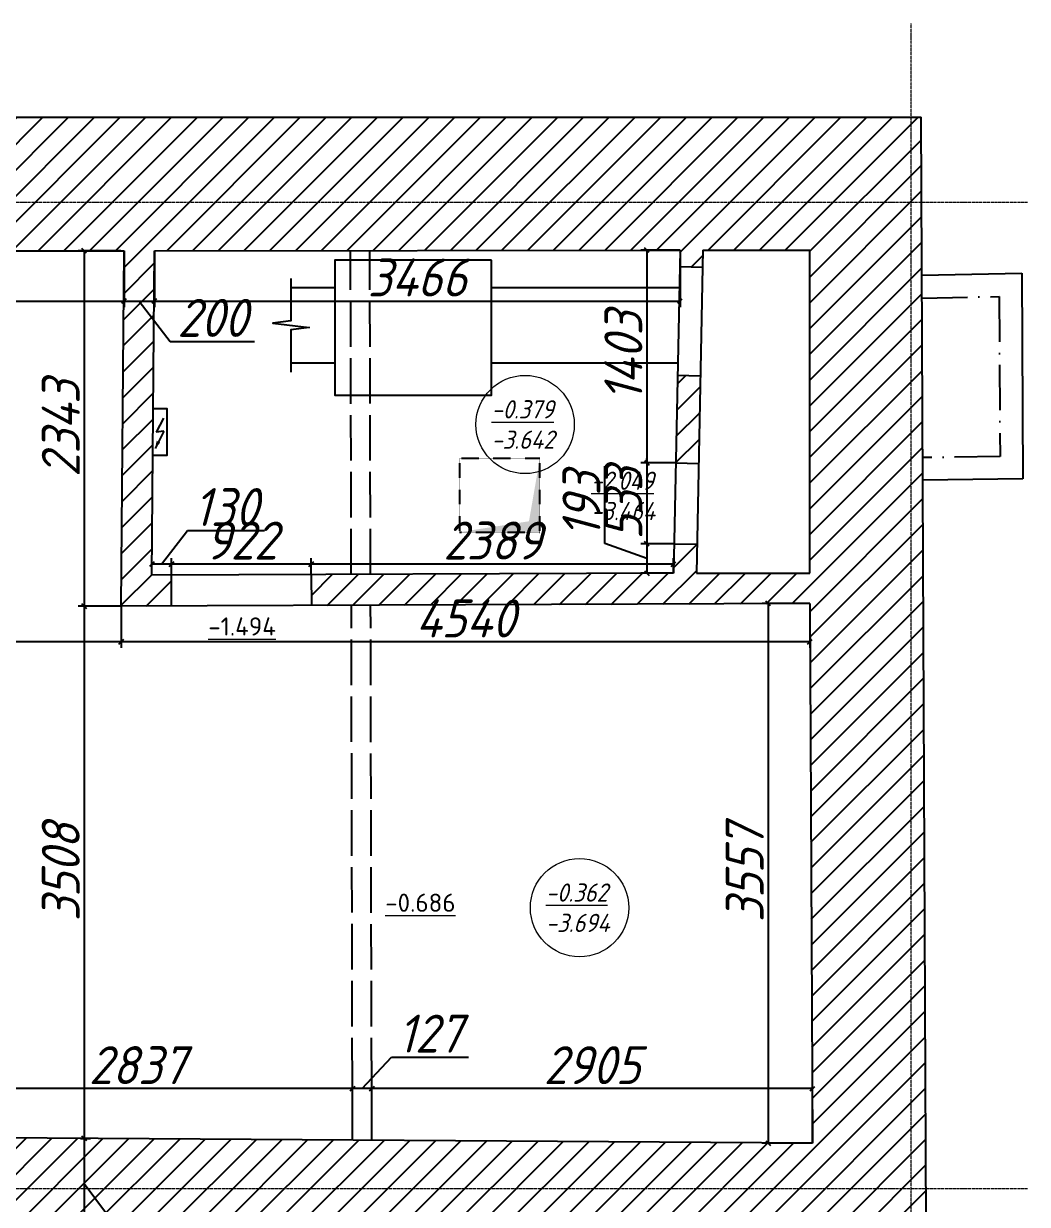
# Model space of a CAD drawing. Header units: millimetres. Extents: x 504091 to 2165846, y 135022 to 442887.
# Drawn here: x 616363 to 622981, y 301833 to 309616 of the extents above; entities that cross this region are included whole.
import ezdxf

# ---------------------------------------------------------------- set-up
doc = ezdxf.new("R2010")
doc.units = ezdxf.units.MM
for name, pattern in [('334', [5, 4, -1]), ('ACAD_ISO02W100', [15, 12, -3]), ('ACAD_ISO10W100', [18, 12, -3, 0, -3]), ('ADSK_Линия сетки', [25, 20, -2.5, 0, -2.5]), ('осеваяX2', [4, 2.5, -0.5, 0.5, -0.5])]:
    doc.linetypes.add(name, pattern=pattern)
doc.layers.get('Defpoints').update_dxf_attribs({"color": 255})
for name, color, linetype in [('Балки', 140, 'ACAD_ISO02W100'), ('Вентиляция', 150, 'Continuous'), ('Контур', 7, 'Continuous'), ('Перепад', 251, 'ACAD_ISO02W100'), ('Штриховка', 252, 'Continuous'), ('Электрика', 40, 'Continuous')]:
    doc.layers.add(name, color=color, linetype=linetype)
for name, color, linetype, lineweight in [('Оси', 165, 'осеваяX2', 13), ('отметки', 7, 'Continuous', 20), ('размеры', 7, 'Continuous', 9)]:
    doc.layers.add(name, color=color, linetype=linetype, lineweight=lineweight)
doc.styles.add('ISOCPEUR', font='isocpeur.ttf', dxfattribs={"width": 0.9, "oblique": 15, "height": 250})
doc.dimstyles.new('GENPLAN 1000', dxfattribs={"dimscale": 10, "dimtxt": 13, "dimasz": 3, "dimexe": 4, "dimexo": 0, "dimgap": 3, "dimtad": 1, "dimdec": 0, "dimzin": 0, "dimtxsty": 'ISOCPEUR', "dimblk1": 'OBLIQUE', "dimblk2": 'OBLIQUE', "dimsah": 1, "dimcen": -1, "dimaunit": 1, "dimadec": 3, "dimazin": 0, "dimtfac": 0.75, "dimtdec": 0, "dimtix": 1, "dimtmove": 1, "dimatfit": 3, "dimfxl": 0, "dimtvp": 0.6, "dimarcsym": 0})

# ---------------------------------------------------------------- blocks, each defined once
blk = doc.blocks.new('817')
at = {"color": 0}
for p, q in [((0.05, 1.76), (-0.47, -0.17)), ((0.47, 0.17), (-0.47, -0.17)), ((0.47, 0.17), (-0.18, -2.24))]:
    blk.add_line(p, q, dxfattribs=at)
blk.add_solid([(-0.18, -1.24), (0.32, -1.38), (-0.18, -2.24)], dxfattribs=at)
blk = doc.blocks.new('_Oblique')
at = {"color": 0, "linetype": 'ByBlock', "lineweight": -2}
blk.add_line((-0.5, -0.5), (0.5, 0.5), dxfattribs=at)
blk = doc.blocks.new('*D227')
at = {"layer": 'Defpoints', "color": 0, "lineweight": 20, "ltscale": 0.03, "transparency": 16777216}
for p in [(614521.6, 308115.6), (617024.9, 308118.7), (617024.9, 307787.5)]:
    blk.add_point(p, dxfattribs=at)
at = {"layer": 'размеры', "color": 0, "lineweight": -2, "ltscale": 0.03, "transparency": 16777216}
for p, q in [((614521.6, 308115.6), (614521.6, 307747.5)), ((617024.9, 308118.7), (617024.9, 307747.5)), ((614521.6, 307787.5), (617024.9, 307787.5))]:
    blk.add_line(p, q, dxfattribs=at)
at = {"layer": 'размеры', "color": 0, "lineweight": -2, "ltscale": 0.03, "transparency": 16777216, "xscale": 30, "yscale": 30, "zscale": 30, "rotation": 180}
blk.add_blockref('_Oblique', (614521.6, 307787.5), dxfattribs=at)
at = {"layer": 'размеры', "color": 0, "lineweight": -2, "ltscale": 0.03, "transparency": 16777216, "xscale": 30, "yscale": 30, "zscale": 30}
blk.add_blockref('_Oblique', (617024.9, 307787.5), dxfattribs=at)
at = {"layer": 'размеры', "color": 0, "ltscale": 0.03, "transparency": 16777216, "insert": (615773.3, 307942.5), "char_height": 250, "attachment_point": 5, "style": 'ISOCPEUR'}
blk.add_mtext('2503', dxfattribs=at)
blk = doc.blocks.new('*D228')
at = {"layer": 'Defpoints', "color": 0, "lineweight": 20, "ltscale": 0.03, "transparency": 16777216}
for p in [(617024.9, 308118.7), (617224.9, 308119), (617224.9, 307787.5)]:
    blk.add_point(p, dxfattribs=at)
at = {"layer": 'размеры', "color": 0, "lineweight": -2, "ltscale": 0.03, "transparency": 16777216}
for p, q in [((617024.9, 308118.7), (617024.9, 307747.5)), ((617224.9, 308119), (617224.9, 307747.5)), ((617024.9, 307787.5), (617224.9, 307787.5)), ((617124.9, 307787.5), (617329.6, 307521.1)), ((617329.6, 307521.1), (617884.1, 307521.1))]:
    blk.add_line(p, q, dxfattribs=at)
at = {"layer": 'размеры', "color": 0, "lineweight": -2, "ltscale": 0.03, "transparency": 16777216, "xscale": 30, "yscale": 30, "zscale": 30, "rotation": 180}
blk.add_blockref('_Oblique', (617024.9, 307787.5), dxfattribs=at)
at = {"layer": 'размеры', "color": 0, "lineweight": -2, "ltscale": 0.03, "transparency": 16777216, "xscale": 30, "yscale": 30, "zscale": 30}
blk.add_blockref('_Oblique', (617224.9, 307787.5), dxfattribs=at)
at = {"layer": 'размеры', "color": 0, "ltscale": 0.03, "transparency": 16777216, "insert": (617606.9, 307676.1), "char_height": 250, "attachment_point": 5, "style": 'ISOCPEUR'}
blk.add_mtext('200', dxfattribs=at)
blk = doc.blocks.new('*D229')
at = {"layer": 'Defpoints', "color": 0, "lineweight": 20, "ltscale": 0.03, "transparency": 16777216}
for p in [(617224.9, 308119), (620690.5, 308123.3), (620690.5, 307787.5)]:
    blk.add_point(p, dxfattribs=at)
at = {"layer": 'размеры', "color": 0, "lineweight": -2, "ltscale": 0.03, "transparency": 16777216}
for p, q in [((617224.9, 308119), (617224.9, 307747.5)), ((620690.5, 308123.3), (620690.5, 307747.5)), ((617224.9, 307787.5), (620690.5, 307787.5))]:
    blk.add_line(p, q, dxfattribs=at)
at = {"layer": 'размеры', "color": 0, "lineweight": -2, "ltscale": 0.03, "transparency": 16777216, "xscale": 30, "yscale": 30, "zscale": 30, "rotation": 180}
blk.add_blockref('_Oblique', (617224.9, 307787.5), dxfattribs=at)
at = {"layer": 'размеры', "color": 0, "lineweight": -2, "ltscale": 0.03, "transparency": 16777216, "xscale": 30, "yscale": 30, "zscale": 30}
blk.add_blockref('_Oblique', (620690.5, 307787.5), dxfattribs=at)
at = {"layer": 'размеры', "color": 0, "ltscale": 0.03, "transparency": 16777216, "insert": (618957.7, 307942.5), "char_height": 250, "attachment_point": 5, "style": 'ISOCPEUR'}
blk.add_mtext('3466', dxfattribs=at)
blk = doc.blocks.new('*D230')
at = {"layer": 'Defpoints', "color": 0, "lineweight": 20, "ltscale": 0.03, "transparency": 16777216}
for p in [(617006.2, 305775.8), (621546.2, 305792.9), (617006.2, 305540.2)]:
    blk.add_point(p, dxfattribs=at)
at = {"layer": 'размеры', "color": 0, "lineweight": -2, "ltscale": 0.03, "transparency": 16777216}
for p, q in [((617006.2, 305775.8), (617006.2, 305500.2)), ((621546.2, 305792.9), (621546.2, 305500.2)), ((621546.2, 305540.2), (617006.2, 305540.2))]:
    blk.add_line(p, q, dxfattribs=at)
at = {"layer": 'размеры', "color": 0, "lineweight": -2, "ltscale": 0.03, "transparency": 16777216, "xscale": 30, "yscale": 30, "zscale": 30, "rotation": 180}
blk.add_blockref('_Oblique', (617006.2, 305540.2), dxfattribs=at)
at = {"layer": 'размеры', "color": 0, "lineweight": -2, "ltscale": 0.03, "transparency": 16777216, "xscale": 30, "yscale": 30, "zscale": 30}
blk.add_blockref('_Oblique', (621546.2, 305540.2), dxfattribs=at)
at = {"layer": 'размеры', "color": 0, "ltscale": 0.03, "transparency": 16777216, "insert": (619276.2, 305695.2), "char_height": 250, "attachment_point": 5, "style": 'ISOCPEUR'}
blk.add_mtext('4540', dxfattribs=at)
blk = doc.blocks.new('*D231')
at = {"layer": 'Defpoints', "color": 0, "lineweight": 20, "ltscale": 0.03, "transparency": 16777216}
for p in [(617006.2, 305775.8), (612650, 305540.2), (612650, 305534.8)]:
    blk.add_point(p, dxfattribs=at)
at = {"layer": 'размеры', "color": 0, "lineweight": -2, "ltscale": 0.03, "transparency": 16777216}
for p, q in [((617006.2, 305775.8), (617006.2, 305500.2)), ((612650, 305534.8), (612650, 305580.2)), ((617006.2, 305540.2), (612650, 305540.2))]:
    blk.add_line(p, q, dxfattribs=at)
at = {"layer": 'размеры', "color": 0, "lineweight": -2, "ltscale": 0.03, "transparency": 16777216, "xscale": 30, "yscale": 30, "zscale": 30, "rotation": 180}
blk.add_blockref('_Oblique', (612650, 305540.2), dxfattribs=at)
at = {"layer": 'размеры', "color": 0, "lineweight": -2, "ltscale": 0.03, "transparency": 16777216, "xscale": 30, "yscale": 30, "zscale": 30}
blk.add_blockref('_Oblique', (617006.2, 305540.2), dxfattribs=at)
at = {"layer": 'размеры', "color": 0, "ltscale": 0.03, "transparency": 16777216, "insert": (614828.1, 305695.2), "char_height": 250, "attachment_point": 5, "style": 'ISOCPEUR'}
blk.add_mtext('4356', dxfattribs=at)
blk = doc.blocks.new('*D232')
at = {"layer": 'Defpoints', "color": 0, "lineweight": 20, "ltscale": 0.03, "transparency": 16777216}
for p in [(617003, 308118.7), (616762.6, 305775.8), (617011.9, 305775.8)]:
    blk.add_point(p, dxfattribs=at)
at = {"layer": 'размеры', "color": 0, "lineweight": -2, "ltscale": 0.03, "transparency": 16777216}
for p, q in [((617003, 308118.7), (616722.6, 308118.7)), ((616762.6, 308118.7), (616762.6, 305775.8)), ((617011.9, 305775.8), (616722.6, 305775.8))]:
    blk.add_line(p, q, dxfattribs=at)
at = {"layer": 'размеры', "color": 0, "lineweight": -2, "ltscale": 0.03, "transparency": 16777216, "xscale": 30, "yscale": 30, "zscale": 30}
for p, rotation in [((616762.6, 308118.7), 90), ((616762.6, 305775.8), 270)]:
    blk.add_blockref('_Oblique', p, dxfattribs=dict(at, rotation=rotation))
at = {"layer": 'размеры', "color": 0, "ltscale": 0.03, "transparency": 16777216, "insert": (616607.6, 306947.2), "char_height": 250, "attachment_point": 5, "rotation": 90, "style": 'ISOCPEUR'}
blk.add_mtext('2343', dxfattribs=at)
blk = doc.blocks.new('*D233')
at = {"layer": 'Defpoints', "color": 0, "lineweight": 20, "ltscale": 0.03, "transparency": 16777216}
for p in [(617011.9, 305775.8), (616737.9, 302267.9), (616762.6, 302267.9)]:
    blk.add_point(p, dxfattribs=at)
at = {"layer": 'размеры', "color": 0, "lineweight": -2, "ltscale": 0.03, "transparency": 16777216}
for p, q in [((617011.9, 305775.8), (616722.6, 305775.8)), ((616762.6, 305775.8), (616762.6, 302267.9)), ((616737.9, 302267.9), (616802.6, 302267.9))]:
    blk.add_line(p, q, dxfattribs=at)
at = {"layer": 'размеры', "color": 0, "lineweight": -2, "ltscale": 0.03, "transparency": 16777216, "xscale": 30, "yscale": 30, "zscale": 30}
for p, rotation in [((616762.6, 305775.8), 90), ((616762.6, 302267.9), 270)]:
    blk.add_blockref('_Oblique', p, dxfattribs=dict(at, rotation=rotation))
at = {"layer": 'размеры', "color": 0, "ltscale": 0.03, "transparency": 16777216, "insert": (616607.6, 304021.8), "char_height": 250, "attachment_point": 5, "rotation": 90, "style": 'ISOCPEUR'}
blk.add_mtext('3508', dxfattribs=at)
blk = doc.blocks.new('*D234')
at = {"layer": 'Defpoints', "color": 0, "lineweight": 20, "ltscale": 0.03, "transparency": 16777216}
for p in [(616737.9, 302267.9), (616726.9, 301673.3), (616762.6, 301673.3)]:
    blk.add_point(p, dxfattribs=at)
at = {"layer": 'размеры', "color": 0, "lineweight": -2, "ltscale": 0.03, "transparency": 16777216}
for p, q in [((616737.9, 302267.9), (616802.6, 302267.9)), ((616762.6, 302267.9), (616762.6, 301673.3)), ((616762.6, 301970.6), (616999.7, 301652.6)), ((616726.9, 301673.3), (616802.6, 301673.3)), ((616999.7, 301652.6), (616999.7, 301098.1))]:
    blk.add_line(p, q, dxfattribs=at)
at = {"layer": 'размеры', "color": 0, "lineweight": -2, "ltscale": 0.03, "transparency": 16777216, "xscale": 30, "yscale": 30, "zscale": 30}
for p, rotation in [((616762.6, 302267.9), 90), ((616762.6, 301673.3), 270)]:
    blk.add_blockref('_Oblique', p, dxfattribs=dict(at, rotation=rotation))
at = {"layer": 'размеры', "color": 0, "ltscale": 0.03, "transparency": 16777216, "insert": (616844.7, 301375.3), "char_height": 250, "attachment_point": 5, "rotation": 90, "style": 'ISOCPEUR'}
blk.add_mtext('595', dxfattribs=at)
blk = doc.blocks.new('*D255')
at = {"layer": 'Defpoints', "color": 0, "lineweight": 20, "ltscale": 0.03, "transparency": 16777216}
for p in [(618658.3, 302595.5), (618658.3, 302255.4), (621563.2, 302237.1)]:
    blk.add_point(p, dxfattribs=at)
at = {"layer": 'размеры', "color": 0, "lineweight": -2, "ltscale": 0.03, "transparency": 16777216}
for p, q in [((618658.3, 302255.4), (618658.3, 302635.5)), ((621563.2, 302237.1), (621563.2, 302635.5)), ((621563.2, 302595.5), (618658.3, 302595.5))]:
    blk.add_line(p, q, dxfattribs=at)
at = {"layer": 'размеры', "color": 0, "lineweight": -2, "ltscale": 0.03, "transparency": 16777216, "xscale": 30, "yscale": 30, "zscale": 30, "rotation": 180}
blk.add_blockref('_Oblique', (618658.3, 302595.5), dxfattribs=at)
at = {"layer": 'размеры', "color": 0, "lineweight": -2, "ltscale": 0.03, "transparency": 16777216, "xscale": 30, "yscale": 30, "zscale": 30}
blk.add_blockref('_Oblique', (621563.2, 302595.5), dxfattribs=at)
at = {"layer": 'размеры', "color": 0, "ltscale": 0.03, "transparency": 16777216, "insert": (620110.7, 302750.5), "char_height": 250, "attachment_point": 5, "style": 'ISOCPEUR'}
blk.add_mtext('2905', dxfattribs=at)
blk = doc.blocks.new('*D256')
at = {"layer": 'Defpoints', "color": 0, "lineweight": 20, "ltscale": 0.03, "transparency": 16777216}
for p in [(618531.2, 302595.5), (618531.2, 302256.2), (618658.3, 302255.4)]:
    blk.add_point(p, dxfattribs=at)
at = {"layer": 'размеры', "color": 0, "lineweight": -2, "ltscale": 0.03, "transparency": 16777216}
for p, q in [((618594.8, 302595.5), (618787.2, 302803.3)), ((618787.2, 302803.3), (619296.7, 302803.3)), ((618531.2, 302256.2), (618531.2, 302635.5)), ((618658.3, 302255.4), (618658.3, 302635.5)), ((618658.3, 302595.5), (618531.2, 302595.5))]:
    blk.add_line(p, q, dxfattribs=at)
at = {"layer": 'размеры', "color": 0, "lineweight": -2, "ltscale": 0.03, "transparency": 16777216, "xscale": 30, "yscale": 30, "zscale": 30, "rotation": 180}
blk.add_blockref('_Oblique', (618531.2, 302595.5), dxfattribs=at)
at = {"layer": 'размеры', "color": 0, "lineweight": -2, "ltscale": 0.03, "transparency": 16777216, "xscale": 30, "yscale": 30, "zscale": 30}
blk.add_blockref('_Oblique', (618658.3, 302595.5), dxfattribs=at)
at = {"layer": 'размеры', "color": 0, "ltscale": 0.03, "transparency": 16777216, "insert": (619042, 302958.3), "char_height": 250, "attachment_point": 5, "style": 'ISOCPEUR'}
blk.add_mtext('127', dxfattribs=at)
blk = doc.blocks.new('*D257')
at = {"layer": 'Defpoints', "color": 0, "lineweight": 20, "ltscale": 0.03, "transparency": 16777216}
for p in [(615694.7, 302595.5), (615694.7, 302274.7), (618531.2, 302256.2)]:
    blk.add_point(p, dxfattribs=at)
at = {"layer": 'размеры', "color": 0, "lineweight": -2, "ltscale": 0.03, "transparency": 16777216}
for p, q in [((615694.7, 302274.7), (615694.7, 302635.5)), ((618531.2, 302256.2), (618531.2, 302635.5)), ((618531.2, 302595.5), (615694.7, 302595.5))]:
    blk.add_line(p, q, dxfattribs=at)
at = {"layer": 'размеры', "color": 0, "lineweight": -2, "ltscale": 0.03, "transparency": 16777216, "xscale": 30, "yscale": 30, "zscale": 30, "rotation": 180}
blk.add_blockref('_Oblique', (615694.7, 302595.5), dxfattribs=at)
at = {"layer": 'размеры', "color": 0, "lineweight": -2, "ltscale": 0.03, "transparency": 16777216, "xscale": 30, "yscale": 30, "zscale": 30}
blk.add_blockref('_Oblique', (618531.2, 302595.5), dxfattribs=at)
at = {"layer": 'размеры', "color": 0, "ltscale": 0.03, "transparency": 16777216, "insert": (617112.9, 302750.5), "char_height": 250, "attachment_point": 5, "style": 'ISOCPEUR'}
blk.add_mtext('2837', dxfattribs=at)
blk = doc.blocks.new('*D277')
at = {"layer": 'Defpoints', "color": 0, "lineweight": 20, "ltscale": 0.03, "transparency": 16777216}
for p in [(621546.2, 305792.9), (621272.2, 302236.4), (621563.2, 302236.4)]:
    blk.add_point(p, dxfattribs=at)
at = {"layer": 'размеры', "color": 0, "lineweight": -2, "ltscale": 0.03, "transparency": 16777216}
for p, q in [((621546.2, 305792.9), (621232.2, 305792.9)), ((621272.2, 305792.9), (621272.2, 302236.4)), ((621563.2, 302236.4), (621232.2, 302236.4))]:
    blk.add_line(p, q, dxfattribs=at)
at = {"layer": 'размеры', "color": 0, "lineweight": -2, "ltscale": 0.03, "transparency": 16777216, "xscale": 30, "yscale": 30, "zscale": 30}
for p, rotation in [((621272.2, 305792.9), 90), ((621272.2, 302236.4), 270)]:
    blk.add_blockref('_Oblique', p, dxfattribs=dict(at, rotation=rotation))
at = {"layer": 'размеры', "color": 0, "ltscale": 0.03, "transparency": 16777216, "insert": (621117.2, 304014.7), "char_height": 250, "attachment_point": 5, "rotation": 90, "style": 'ISOCPEUR'}
blk.add_mtext('3557', dxfattribs=at)
blk = doc.blocks.new('*D293')
at = {"layer": 'Defpoints', "color": 0, "lineweight": 20, "ltscale": 0.03, "transparency": 16777216}
for p in [(618259.2, 306053.3), (618259.2, 305984.6), (620648, 305993.6)]:
    blk.add_point(p, dxfattribs=at)
at = {"layer": 'размеры', "color": 0, "lineweight": -2, "ltscale": 0.03, "transparency": 16777216}
for p, q in [((618259.2, 305984.6), (618259.2, 306093.3)), ((620648, 306053.3), (618259.2, 306053.3)), ((620648, 305993.6), (620648, 306093.3))]:
    blk.add_line(p, q, dxfattribs=at)
at = {"layer": 'размеры', "color": 0, "lineweight": -2, "ltscale": 0.03, "transparency": 16777216, "xscale": 30, "yscale": 30, "zscale": 30, "rotation": 180}
blk.add_blockref('_Oblique', (618259.2, 306053.3), dxfattribs=at)
at = {"layer": 'размеры', "color": 0, "lineweight": -2, "ltscale": 0.03, "transparency": 16777216, "xscale": 30, "yscale": 30, "zscale": 30}
blk.add_blockref('_Oblique', (620648, 306053.3), dxfattribs=at)
at = {"layer": 'размеры', "color": 0, "ltscale": 0.03, "transparency": 16777216, "insert": (619453.6, 306208.3), "char_height": 250, "attachment_point": 5, "style": 'ISOCPEUR'}
blk.add_mtext('2389', dxfattribs=at)
blk = doc.blocks.new('*D294')
at = {"layer": 'Defpoints', "color": 0, "lineweight": 20, "ltscale": 0.03, "transparency": 16777216}
for p in [(617337.7, 306053.3), (617337.7, 305981.1), (618259.2, 305984.6)]:
    blk.add_point(p, dxfattribs=at)
at = {"layer": 'размеры', "color": 0, "lineweight": -2, "ltscale": 0.03, "transparency": 16777216}
for p, q in [((617337.7, 305981.1), (617337.7, 306093.3)), ((618259.2, 306053.3), (617337.7, 306053.3)), ((618259.2, 305984.6), (618259.2, 306093.3))]:
    blk.add_line(p, q, dxfattribs=at)
at = {"layer": 'размеры', "color": 0, "lineweight": -2, "ltscale": 0.03, "transparency": 16777216, "xscale": 30, "yscale": 30, "zscale": 30, "rotation": 180}
blk.add_blockref('_Oblique', (617337.7, 306053.3), dxfattribs=at)
at = {"layer": 'размеры', "color": 0, "lineweight": -2, "ltscale": 0.03, "transparency": 16777216, "xscale": 30, "yscale": 30, "zscale": 30}
blk.add_blockref('_Oblique', (618259.2, 306053.3), dxfattribs=at)
at = {"layer": 'размеры', "color": 0, "ltscale": 0.03, "transparency": 16777216, "insert": (617798.4, 306208.3), "char_height": 250, "attachment_point": 5, "style": 'ISOCPEUR'}
blk.add_mtext('922', dxfattribs=at)
blk = doc.blocks.new('*D295')
at = {"layer": 'Defpoints', "color": 0, "lineweight": 20, "ltscale": 0.03, "transparency": 16777216}
for p in [(617207.9, 306053.3), (617207.9, 305980.6), (617337.7, 305981.1)]:
    blk.add_point(p, dxfattribs=at)
at = {"layer": 'размеры', "color": 0, "lineweight": -2, "ltscale": 0.03, "transparency": 16777216}
for p, q in [((617272.8, 306053.3), (617442.3, 306274.3)), ((617442.3, 306274.3), (617951.8, 306274.3)), ((617207.9, 305980.6), (617207.9, 306093.3)), ((617337.7, 306053.3), (617207.9, 306053.3)), ((617337.7, 305981.1), (617337.7, 306093.3))]:
    blk.add_line(p, q, dxfattribs=at)
at = {"layer": 'размеры', "color": 0, "lineweight": -2, "ltscale": 0.03, "transparency": 16777216, "xscale": 30, "yscale": 30, "zscale": 30, "rotation": 180}
blk.add_blockref('_Oblique', (617207.9, 306053.3), dxfattribs=at)
at = {"layer": 'размеры', "color": 0, "lineweight": -2, "ltscale": 0.03, "transparency": 16777216, "xscale": 30, "yscale": 30, "zscale": 30}
blk.add_blockref('_Oblique', (617337.7, 306053.3), dxfattribs=at)
at = {"layer": 'размеры', "color": 0, "ltscale": 0.03, "transparency": 16777216, "insert": (617697.1, 306429.3), "char_height": 250, "attachment_point": 5, "style": 'ISOCPEUR'}
blk.add_mtext('130', dxfattribs=at)
blk = doc.blocks.new('*D296')
at = {"layer": 'Defpoints', "color": 0, "lineweight": 20, "ltscale": 0.03, "transparency": 16777216}
for p in [(620690.5, 308123.3), (620471.8, 306720.1), (620662.5, 306720.1)]:
    blk.add_point(p, dxfattribs=at)
at = {"layer": 'размеры', "color": 0, "lineweight": -2, "ltscale": 0.03, "transparency": 16777216}
for p, q in [((620690.5, 308123.3), (620431.8, 308123.3)), ((620471.8, 308123.3), (620471.8, 306720.1)), ((620662.5, 306720.1), (620431.8, 306720.1))]:
    blk.add_line(p, q, dxfattribs=at)
at = {"layer": 'размеры', "color": 0, "lineweight": -2, "ltscale": 0.03, "transparency": 16777216, "xscale": 30, "yscale": 30, "zscale": 30}
for p, rotation in [((620471.8, 308123.3), 90), ((620471.8, 306720.1), 270)]:
    blk.add_blockref('_Oblique', p, dxfattribs=dict(at, rotation=rotation))
at = {"layer": 'размеры', "color": 0, "ltscale": 0.03, "transparency": 16777216, "insert": (620316.8, 307421.7), "char_height": 250, "attachment_point": 5, "rotation": 90, "style": 'ISOCPEUR'}
blk.add_mtext('1403', dxfattribs=at)
blk = doc.blocks.new('*D297')
at = {"layer": 'Defpoints', "color": 0, "lineweight": 20, "ltscale": 0.03, "transparency": 16777216}
for p in [(620662.5, 306720.1), (620471.8, 306186.9), (620651.9, 306186.9)]:
    blk.add_point(p, dxfattribs=at)
at = {"layer": 'размеры', "color": 0, "lineweight": -2, "ltscale": 0.03, "transparency": 16777216}
for p, q in [((620471.8, 306720.1), (620471.8, 306750.1)), ((620662.5, 306720.1), (620431.8, 306720.1)), ((620471.8, 306720.1), (620471.8, 306186.9)), ((620651.9, 306186.9), (620431.8, 306186.9)), ((620471.8, 306186.9), (620471.8, 306156.9))]:
    blk.add_line(p, q, dxfattribs=at)
at = {"layer": 'размеры', "color": 0, "lineweight": -2, "ltscale": 0.03, "transparency": 16777216, "xscale": 30, "yscale": 30, "zscale": 30}
for p, rotation in [((620471.8, 306720.1), 270), ((620471.8, 306186.9), 90)]:
    blk.add_blockref('_Oblique', p, dxfattribs=dict(at, rotation=rotation))
at = {"layer": 'размеры', "color": 0, "ltscale": 0.03, "transparency": 16777216, "insert": (620316.8, 306453.5), "char_height": 250, "attachment_point": 5, "rotation": 90, "style": 'ISOCPEUR'}
blk.add_mtext('533', dxfattribs=at)
blk = doc.blocks.new('*D298')
at = {"layer": 'Defpoints', "color": 0, "lineweight": 20, "ltscale": 0.03, "transparency": 16777216}
for p in [(620651.9, 306186.9), (620471.8, 305993.6), (620648, 305993.6)]:
    blk.add_point(p, dxfattribs=at)
at = {"layer": 'размеры', "color": 0, "lineweight": -2, "ltscale": 0.03, "transparency": 16777216}
for p, q in [((620195.3, 306189.6), (620195.3, 306699.1)), ((620471.8, 306090.2), (620195.3, 306189.6)), ((620651.9, 306186.9), (620431.8, 306186.9)), ((620471.8, 306186.9), (620471.8, 305993.6)), ((620648, 305993.6), (620431.8, 305993.6))]:
    blk.add_line(p, q, dxfattribs=at)
at = {"layer": 'размеры', "color": 0, "lineweight": -2, "ltscale": 0.03, "transparency": 16777216, "xscale": 30, "yscale": 30, "zscale": 30}
for p, rotation in [((620471.8, 306186.9), 90), ((620471.8, 305993.6), 270)]:
    blk.add_blockref('_Oblique', p, dxfattribs=dict(at, rotation=rotation))
at = {"layer": 'размеры', "color": 0, "ltscale": 0.03, "transparency": 16777216, "insert": (620040.3, 306444.3), "char_height": 250, "attachment_point": 5, "rotation": 90, "style": 'ISOCPEUR'}
blk.add_mtext('193', dxfattribs=at)
blk = doc.blocks.new('оси')
at = {"layer": 'Оси', "linetype": 'ADSK_Линия сетки'}
for p, q in [((61850, -2196.5), (61850, 46378)), ((-3614.3, 45200), (62615.4, 45200)), ((-3614.3, 38700), (62615.4, 38700))]:
    blk.add_line(p, q, dxfattribs=at)

msp = doc.modelspace()

# ---------------------------------------------------------------- hatches: boundary and pattern name
at = {"layer": 'Штриховка', "ltscale": 0.03}
h = msp.add_hatch(dxfattribs=at)
h.set_pattern_fill('_USER', color=256, scale=120, angle=45, pattern_type=0)
h.set_pattern_definition([(45, (592694.78, 283676.1), (-84.8528, 84.8528), [])])
h.paths.add_polyline_path([(592787.6397, 283908.4079), (592642.794, 283909.2875), (592641.9206, 283558.2902), (592498.333, 283559.1622), (592498.614, 283302.7289), (592783.9634, 283303.0416)], flags=17)
h.paths.add_polyline_path([(620824.0138, 307295.056), (620674.0436, 307298.0489), (620662.5105, 306720.1371), (620812.4807, 306717.1443)], flags=17)
h.paths.add_polyline_path([(612646.7372, 308113.2191), (613525.8437, 308114.325), (613525.3023, 308544.6449), (613524.7319, 308998.0477), (611882.1579, 308997.7993), (611928.1288, 300770.1047), (611834.3621, 300768.1833), (611834.5178, 300563.5691), (612653.8652, 300585.01), (612651.1533, 301696.5656), (613770.6406, 301692.1388), (613774.5255, 302287.2422), (612654.0573, 302294.5567)])
h.paths.add_polyline_path([(605972.9186, 285704.39), (606234.5105, 285707.1371), (606232.7661, 285873.2484), (606229.8208, 286153.7083), (604567.8886, 286157.8516), (604641.4795, 280866.0745), (605459.014, 280786.8716), (605458.3044, 280952.1559), (606406.8458, 280955.1563), (606406.3328, 281117.3214), (605462.649, 281114.3364), (605450.3713, 285264.1905), (605977.4834, 285269.7261)], flags=17)
h.paths.add_polyline_path([(597882.2773, 283842.1373), (596845.3536, 283831.7551), (596845.6578, 283305.2406), (592783.9634, 283303.0416), (592498.614, 283302.7289), (592498.6309, 283287.2885), (587493.8511, 283295.9883), (587493.852, 283296.3061), (587203.8114, 283297.1371), (585035.5866, 283297.1371), (585035.2985, 283831.0864), (584069.2067, 283821.6414), (584078.0162, 282872.2637), (582665.5907, 282870.8938), (582684.5739, 284233.46), (579987.4423, 284263.0447), (579986.9313, 284113.0412), (582532.4926, 284085.1192), (582513.4844, 282720.7462), (584079.4081, 282722.265), (584082.6558, 282372.268), (584519.3706, 282372.6916), (584539.5257, 282212.7111), (584579.2153, 282532.7497), (584599.3705, 282372.7692), (585036.0853, 282373.1928), (585035.7476, 282998.8465), (596845.8311, 283005.2407), (596846.1574, 282440.4025), (597333.2845, 282446.2363), (597355.1991, 282286.4873), (597391.3642, 282606.9434), (597413.2788, 282447.1943), (597900.4059, 282453.0282), (597896.4911, 282753.0028), (598972.4675, 282765.8888), (598985.9362, 284149.1172), (601323.1136, 284150.5432), (601322.7586, 284300.543), (598837.3887, 284299.0266), (598824.3907, 282964.1297), (597893.8812, 282952.9859)])
h.paths.add_polyline_path([(594673.4558, 285763.5232), (588649.4184, 285761.3606), (588649.5323, 285444.2494), (592496.2347, 285473.8256), (592496.5324, 285202.1657), (592646.009, 285201.2579), (592645.2513, 284896.7628), (592525.2143, 284882.0614), (592765.1389, 284851.4643), (592645.102, 284836.7629), (592644.3443, 284532.2678), (592497.2656, 284533.161), (592497.4979, 284321.1733), (592643.8168, 284320.2847), (592642.9433, 283969.2874), (592522.9064, 283954.586), (592787.7151, 283920.8155), (592796.9395, 285439.7763), (594674.1739, 285443.9948)])
h.paths.add_polyline_path([(587832.4829, 285761.0673), (587613.5167, 285760.9887), (586809.515, 285760.7001), (586812.4264, 285435.8994), (587209.9499, 285439.4627), (587203.8114, 283297.1371), (587493.852, 283296.3061), (587499.9812, 285435.4108), (587834.967, 285437.9864)])
h.paths.add_polyline_path([(585054.9295, 287077.9351), (584849.0508, 287078.2721), (584849.4291, 287309.3534), (584713.5695, 287309.5758), (584713.6133, 287336.2873), (584420.0727, 287337.0316), (584419.6704, 287178.3664), (584271.0179, 287178.7433), (584268.3728, 286135.497), (576811.1233, 286148.718), (576807.4341, 285874.4917), (576647.1796, 285856.6458), (576966.6125, 285812.3449), (576806.358, 285794.499), (576802.6688, 285520.2727), (577102.696, 285520.2727), (577063.8513, 282632.8169), (579981.7845, 282602.0822), (579982.8064, 282902.0881), (577367.8715, 282929.6312), (577402.7231, 285520.2727), (584054.184, 285440.5887), (584056.3557, 285206.549), (585034.551, 285216.1124), (585034.441, 285419.9623), (585493.5032, 285424.0771), (585490.4901, 285760.2265), (585052.7721, 285760.0694)])
h.paths.add_polyline_path([(603411.7263, 286160.7341), (597616.8793, 286175.1812), (597612.1328, 287223.674), (597453.8968, 287222.9577), (597453.247, 287366.4968), (597171.3201, 287365.2205), (597171.3681, 287344.7782), (596998.5375, 287344.3722), (596998.9883, 287152.5189), (596830.692, 287152.1235), (596833.9528, 285764.2989), (596186.475, 285764.0664), (596187.1867, 285447.3948), (596844.4194, 285448.8718), (596844.598, 285139.7776), (597864.8028, 285181.115), (597861.3382, 285446.5954), (601955.1216, 285452.57), (603198.1506, 285444.7571), (603198.1506, 284174.0204), (603318.1506, 284159.0204), (603198.1506, 284144.0204), (603198.1506, 282874.5452), (601326.1434, 282870.1155), (601326.8533, 282570.1163), (603008.8948, 282574.0965), (603041.9257, 278038.3508), (604586.5105, 278032.7333), (604586.5105, 277503.9313), (608542.8616, 277543.7744), (615386.5943, 277611.0375), (615381.3272, 274221.1371), (615081.3268, 274221.1371), (615080.6285, 273771.6626), (615240.5972, 273751.4141), (615080.5663, 273731.6627), (615079.9301, 273322.1881), (622586.8826, 273306.2118), (622578.7968, 274954.2397), (622268.3862, 274955.6002), (621671.6891, 274958.2153), (621668.3079, 274186.7229), (620471.2491, 274191.594), (620479.9368, 279415.7692), (620209.5012, 279415.8508), (620209.4481, 279239.7183), (620322.3243, 279238.6209), (620324.6562, 275652.0752), (620003.4728, 275652.34), (620003.2667, 275402.3401), (620324.6562, 275402.0751), (620324.6562, 274221.1371), (619286.5105, 274221.1371), (619286.5105, 274498.1415), (619036.5105, 274498.1415), (619036.5105, 274221.1371), (615928.17, 274221.1371), (615931.9829, 278521.119), (615394.288, 278515.79), (615397.6223, 278179.3634), (612880.5105, 278159.2867), (612880.5105, 279805.1371), (612727.5105, 279805.1371), (612727.5105, 279742.1371), (612326.957, 279742.1371), (612281.522, 278154.5091), (608784.8283, 278148.7792), (608787.126, 279790.1371), (608647.5105, 279790.1371), (608647.5105, 279728.1371), (608241.8877, 279728.1371), (608258.4837, 277956.1398), (606764.3553, 277891.3613), (606760.7402, 278128.0418), (605470.5144, 278108.3349), (605463.1999, 279811.9383), (604656.1065, 279814.2744), (604671.7627, 278688.4669), (603466.0882, 278695.8637)])
h.paths.add_polyline_path([(597598.5625, 290221.3067), (597452.3581, 290220.6448), (597451.6134, 290385.1432), (597164.6156, 290383.844), (597164.3499, 290331.8181), (597007.2141, 290331.4489), (597007.5477, 290189.4779), (596823.5567, 290189.0456), (596825.7369, 289261.1165), (596994.0331, 289261.512), (596994.4655, 289077.4942), (597027.2964, 289077.5713), (597167.2961, 289077.9002), (597167.3836, 289040.6301), (597445.6625, 289041.8899), (597445.0236, 289183.0252), (597603.2595, 289183.7415)])
h.paths.add_polyline_path([(597584.7933, 293262.8729), (597420.3908, 293262.1287), (597419.7386, 293406.1868), (597157.1294, 293404.9979), (597157.1392, 293400.8176), (597016.9447, 293400.4883), (597017.4498, 293185.5176), (596816.5175, 293185.0455), (596818.4298, 292371.1205), (597002.4208, 292371.5528), (597002.9989, 292125.5072), (597160.1347, 292125.8764), (597160.2575, 292073.6214), (597443.9638, 292074.9057), (597443.3004, 292221.4681), (597589.5048, 292222.13)])
h.paths.add_polyline_path([(597570.8741, 296337.5765), (597416.4868, 296336.8776), (597415.8844, 296469.9341), (597132.2516, 296468.6501), (597132.3593, 296422.8111), (597002.6648, 296422.5064), (597002.9889, 296284.5612), (596809.2361, 296284.106), (596811.5551, 295297.1067), (597012.4875, 295297.5788), (597012.8212, 295155.5232), (597153.0157, 295155.8526), (597153.0677, 295133.7265), (597411.9128, 295134.8983), (597411.1467, 295304.1257), (597575.5492, 295304.87)])
h.paths.add_polyline_path([(597559.3105, 298891.9371), (597559.2597, 299345.2415), (597411.2263, 299345.2249), (597411.2084, 299504.6491), (597129.7049, 299504.6175), (597129.7016, 299473.1052), (596998.5081, 299473.1189), (596998.4909, 299308.1181), (596806.7043, 299308.1381), (596806.603, 298334.0786), (596998.1724, 298334.5287), (596998.546, 298175.5155), (597128.2406, 298175.8202), (597128.2702, 298163.1968), (597408.2133, 298164.4641), (597407.5314, 298315.0889), (597561.9188, 298315.7878)])
h.paths.add_polyline_path([(597558.9155, 302411.2416), (597408.3236, 302411.2247), (597408.3061, 302566.9479), (597135.4478, 302566.9173), (597135.4519, 302530.1045), (596989.4969, 302530.1045), (596989.4769, 302337.1182), (596807.0191, 302337.1372), (596806.9186, 301370.1385), (596998.7052, 301370.1185), (596998.6925, 301248.1214), (597129.8861, 301248.1078), (597129.8831, 301219.7076), (597411.0159, 301219.7392), (597410.9987, 301372.423), (597559.0321, 301372.4397)])
h.paths.add_polyline_path([(597558.5758, 305437.6423), (597403.3215, 305437.6249), (597403.3039, 305594.443), (597135.7704, 305594.413), (597135.7656, 305548.1037), (596995.7656, 305548.1182), (596807.3529, 305548.1378), (596807.2537, 304594.1451), (596989.7115, 304594.1261), (596989.6777, 304269.1211), (597135.6327, 304269.106), (597135.6293, 304236.4083), (597408.1187, 304236.4389), (597408.101, 304394.4275), (597558.6929, 304394.4444)])
h.paths.add_polyline_path([(597558.2005, 308780.5518), (586555.8561, 308762.9934), (586558.2503, 308031.6223), (596807.6127, 308047.6325), (596807.5348, 307298.1418), (596995.9475, 307298.1222), (597135.9475, 307298.1077), (597135.9438, 307262.109), (597403.1167, 307262.139), (597403.0988, 307421.9232), (597558.353, 307421.9406)])
h.paths.add_polyline_path([(585629.0396, 308761.5143), (584273.2474, 308759.3506), (584275.2255, 307413.7087), (584427.8758, 307413.9331), (584428.1401, 307234.1578), (584716.3544, 307234.5815), (584716.4407, 307287.2797), (584856.4409, 307287.2797), (585088.0125, 307286.9006), (585089.2279, 308029.3276), (585631.4338, 308030.1745)])
h.paths.add_polyline_path([(585085.1725, 305552.082), (584853.6009, 305552.4611), (584713.6011, 305552.6903), (584713.6528, 305584.3115), (584430.566, 305583.8953), (584430.774, 305442.3769), (584278.1237, 305442.1525), (584279.678, 304384.8251), (584448.661, 304385.0735), (584448.9283, 304203.2285), (584711.3926, 304203.6144), (584711.4941, 304265.6561), (584851.494, 304265.4269), (584907.331, 304265.3355), (584907.4146, 304316.4058), (585083.1492, 304316.1181)])
h.paths.add_polyline_path([(585079.6478, 302177.2384), (584903.9132, 302177.5261), (584904.5006, 302536.3533), (584848.6635, 302536.4447), (584708.6637, 302536.6738), (584708.7387, 302582.4471), (584451.3115, 302582.0686), (584451.5398, 302426.7357), (584282.5568, 302426.4873), (584284.147, 301344.7217), (584450.5256, 301344.9662), (584450.7416, 301197.9913), (584735.4229, 301198.4098), (584735.4672, 301225.5121), (584902.3543, 301225.2389), (584902.3742, 301237.4075), (585078.1087, 301237.1198)])
h.paths.add_polyline_path([(585074.5482, 299062.1322), (584898.8136, 299062.4199), (584899.5191, 299493.3876), (584872.6319, 299493.4316), (584732.6321, 299493.6608), (584732.6893, 299528.5589), (584453.1963, 299528.148), (584453.4129, 299380.8525), (584287.0343, 299380.608), (584288.6064, 298311.1557), (584442.0648, 298311.3813), (584442.309, 298145.2639), (584715.3293, 298145.6653), (584715.3685, 298169.6203), (584855.3683, 298169.3911), (585073.0862, 298169.0347)])
h.paths.add_polyline_path([(585069.385, 295908.1324), (584888.5877, 295908.4284), (584889.4635, 296443.4024), (584852.5429, 296443.4629), (584712.5431, 296443.6921), (584712.6013, 296479.2723), (584444.7586, 296478.8786), (584444.9945, 296318.4469), (584291.5361, 296318.2213), (584292.5105, 295655.3371), (584291.4998, 295256.7058), (584446.4641, 295256.3129), (584446.1107, 295116.9048), (584710.37, 295116.2348), (584710.3985, 295133.6776), (584871.1788, 295133.4144), (584871.3311, 295226.4518), (585068.2685, 295226.1294)])
h.paths.add_polyline_path([(585064.6965, 293044.1352), (584867.759, 293044.4576), (584868.3352, 293396.3797), (584847.5547, 293396.4137), (584707.5545, 293396.4137), (584707.5755, 293409.1993), (584441.7824, 293409.8732), (584441.3991, 293258.7001), (584286.4348, 293259.093), (584283.7891, 292215.6221), (584435.5496, 292215.2374), (584435.1575, 292060.5852), (584721.346, 292059.8596), (584721.3784, 292079.6465), (584861.3782, 292079.4173), (584895.2455, 292079.3619), (584895.4339, 292194.409), (585063.305, 292194.1342)])
h.paths.add_polyline_path([(585059.895, 290111.1234), (584892.0239, 290111.3982), (584892.4198, 290353.2814), (584858.5525, 290353.3368), (584718.5497, 290351.7131), (584430.8264, 290352.4426), (584430.4879, 290218.9197), (584278.7273, 290219.3045), (584276.0311, 289155.9209), (584424.6836, 289155.544), (584424.3315, 289016.6751), (584716.3629, 289015.9347), (584716.4067, 289042.6825), (584852.2662, 289042.46), (584852.4725, 289168.4597), (585058.3513, 289168.1227)])
h.paths.add_polyline_path([(613258.7804, 285980.7369), (614240.5105, 285972.1371), (614240.5105, 285889.3999), (614953.1709, 285883.1572), (614947.9607, 285288.367), (615366.8523, 285284.6975), (615364.293, 280974.781), (614592.5685, 280975.6486), (614592.7779, 280830.3663), (615371.3376, 280831.4887), (615375.4439, 280417.1639), (615924.222, 280422.6028), (615921.1842, 280599.2771), (620038.3312, 280547.2671), (620043.3587, 280945.2469), (615906.799, 280996.8646), (615896.0775, 285281.1704), (619899.188, 285253.4754), (619884.9923, 286084.5706), (615771.7544, 286111.7451), (615778.1107, 288351.0881), (615215.841, 288352.6841), (615209.8724, 286108.1437), (612830.2896, 286126.7052), (612725.6024, 291009.0611), (612195.1495, 290997.6872), (611969.9486, 290992.8584), (611987.1273, 286139.3547), (607427.9046, 286150.7213), (607430.6865, 285885.8286), (607432.4309, 285719.7174), (607671.1199, 285722.2241), (607675.6846, 285287.5602), (608213.9211, 285293.2126), (608218.5936, 281123.0538), (607288.4632, 281120.1117), (607288.9761, 280957.9466), (608230.3418, 280960.9242), (608231.9695, 280787.1371), (608649.5105, 280787.1371), (608649.5105, 280725.1371), (608788.435, 280725.1371), (608788.619, 280856.6145), (610150.246, 280853.473), (610150.5623, 280990.5645), (608777.9144, 280993.7315), (608773.07, 285317.3683), (612363.7624, 285314.8721), (612341.6173, 280985.5093), (611044.8526, 280988.5012), (611044.5363, 280851.4097), (612358.6156, 280848.3778), (612356.6054, 280778.1371), (612728.5105, 280778.1371), (612728.5105, 280702.1371), (612883.3907, 280702.1371), (612883.7772, 280827.9026), (613698.4861, 280829.077), (613698.652, 280976.6536), (612874.9295, 280977.5796), (612900.1314, 285306.3055), (613252.8455, 285303.2158)])
h.paths.add_polyline_path([(619378.1011, 279416.1013), (615941.5105, 279417.1371), (615941.1437, 279438.474), (615385.2382, 279428.9154), (615389.1346, 279035.7676), (615932.4441, 279041.1523), (615932.657, 279281.2982), (619378.0503, 279247.8013)], flags=17)
h.paths.add_polyline_path([(622567.2025, 277317.3782), (622288.3862, 277318.6002), (621682.0454, 277321.2575), (621677.0921, 276191.0601), (622273.7893, 276188.445), (622572.7478, 276187.1348)], flags=17)
h.paths.add_polyline_path([(622539.5936, 282944.5622), (622645.9699, 282943.3033), (622634.4808, 283535.8146), (621693.8663, 283540.2778), (621691.1021, 280924.6857), (621176.5334, 280931.1067), (621171.5037, 280532.9523), (621696.092, 280526.3254), (621687.4485, 278554.1024), (622293.7893, 278551.445), (622561.1535, 278550.2732)])
h.paths.add_polyline_path([(622281.1737, 308999.3716), (614520.5116, 308998.1983), (614521.0806, 308545.8976), (614521.622, 308115.5777), (617024.9137, 308118.727), (617006.2446, 305775.7544), (617338.4354, 305777.01), (617337.6642, 305981.0685), (617207.883, 305980.578), (617224.922, 308118.9786), (620690.5135, 308123.3384), (620688.3399, 308014.4221), (620838.31, 308011.4293), (620840.5433, 308123.3384), (621546.2255, 308123.3384), (621546.2255, 305993.5915), (620798.0411, 305993.5915), (620801.8386, 306183.8777), (620651.8684, 306186.8706), (620648.0111, 305993.5805), (618259.2142, 305984.5517), (618259.9854, 305780.4931), (621546.2255, 305792.914), (621563.1667, 302236.3971), (614638.4263, 302281.6025), (614636.0819, 301688.7166), (615172.9294, 301686.5938), (615176.6742, 300336.8139), (615775.6246, 300338.4756), (615771.7769, 301681.1321), (621558.1932, 301633.9376), (621612.329, 293998.6273), (615793.6458, 294049.9988), (615778.1422, 299459.9557), (615179.1115, 299458.2938), (615183.0526, 298037.7679), (614504.8833, 298023.4633), (614508.2942, 297849.6722), (615193.104, 297863.1123), (615201.178, 293931.0769), (612664.4011, 293925.8679), (612653.951, 297813.2785), (613640.5077, 297832.6408), (613637.1218, 298005.1596), (612660.2097, 297984.5536), (612656.3053, 299584.893), (611835.2462, 299606.2655), (611838.1534, 295785.4557), (611952.9884, 295784.6421), (611966.0852, 292084.3856), (612171.754, 292088.7956), (612702.2069, 292100.1695), (612669.9396, 293605.0419), (615229.7733, 293591.9996), (615225.1885, 291867.8773), (615788.0886, 291866.2795), (615793.4001, 293737.5116), (621655.6923, 293681.5999), (621648.0716, 286072.9226), (620876.1638, 286078.0223), (620874.4827, 285823.5556), (621110.1082, 285812.7841), (621054.6821, 285245.4813), (621695.6637, 285241.0467), (621694.9556, 284571.0477), (622615.2275, 284528.7364), (622584.7961, 286098.126), (622443.7027, 286097.9226), (622439.7713, 288824.1371), (622376.4426, 288824.1371), (622344.5105, 293417.4371), (622313.7105, 301705.7371)])

# ---------------------------------------------------------------- linework, layer by layer
at = {"layer": 'Балки', "color": 3, "ltscale": 25}
for p, q in [((618523.019, 305985.5488), (618518.3248, 308120.6057)), ((618650.0927, 305986.0291), (618645.3992, 308120.7656)), ((618531.2184, 302256.1899), (618523.4676, 305781.489)), ((618658.295, 302255.3604), (618650.5413, 305781.9693))]:
    msp.add_line(p, q, dxfattribs=at)
at = {"layer": 'Вентиляция', "ltscale": 25}
for p, q in [((620688.3399, 308014.4221), (620838.31, 308011.4293)), ((622285.8247, 307956.7693), (622944.9414, 307970.3841)), ((622944.9414, 307970.3841), (622951.4891, 306615.428)), ((618125.5626, 307876.1497), (618414.5105, 307876.1497)), ((619446.5105, 307876.1497), (620685.5804, 307876.1497)), ((618414.5105, 307377.9424), (618125.5626, 307377.9424)), ((620675.638, 307377.9424), (619446.5105, 307377.9424)), ((620674.0436, 307298.0489), (620824.0138, 307295.056)), ((622951.4891, 306615.428), (622291.8504, 306606.0082))]:
    msp.add_line(p, q, dxfattribs=at)
at = {"layer": 'Вентиляция', "linetype": 'ACAD_ISO10W100', "ltscale": 25}
for p, q in [((622286.4939, 307806.7511), (622795.6796, 307817.2689)), ((622795.6796, 307817.2689), (622800.7728, 306763.291)), ((622800.7728, 306763.291), (622291.1813, 306756.014))]:
    msp.add_line(p, q, dxfattribs=at)
at = {"layer": 'Вентиляция', "color": 94, "ltscale": 0.03}
msp.add_lwpolyline([(619446.5105, 308057.1371), (618414.5105, 308057.1371), (618414.5105, 307166.1371), (619446.5105, 307166.1371)], close=True, dxfattribs=at)
at = {"layer": 'Контур', "ltscale": 15}
for p, q in [((611882.1579, 308997.7993), (622281.1737, 308999.3716)), ((622313.7105, 301705.7371), (622281.1737, 308999.3716)), ((612646.7372, 308113.2191), (617024.9137, 308118.727)), ((617006.2446, 305775.7544), (617024.9137, 308118.727)), ((617207.883, 305980.578), (617224.922, 308118.9786)), ((617224.922, 308118.9786), (620690.5135, 308123.3384)), ((620690.5135, 308123.3384), (620648.0111, 305993.5805)), ((620840.5433, 308123.3384), (620798.0411, 305993.5915)), ((620840.5433, 308123.3384), (621546.2255, 308123.3384)), ((621546.2255, 305993.5915), (621546.2255, 308123.3384)), ((620662.5105, 306720.1371), (620812.4807, 306717.1443)), ((620651.8684, 306186.8706), (620801.8386, 306183.8777)), ((620648.0111, 305993.5805), (617207.883, 305980.578)), ((617338.4354, 305777.01), (617337.6642, 305981.0685)), ((618259.2142, 305984.5517), (618259.9854, 305780.4931)), ((620798.0411, 305993.5915), (621546.2255, 305993.5915)), ((621546.2255, 305792.914), (617006.2446, 305775.7544)), ((621546.2255, 305792.914), (621563.1667, 302236.3971)), ((621563.1667, 302236.3971), (612654.0573, 302294.5567))]:
    msp.add_line(p, q, dxfattribs=at)
at = {"layer": 'отметки', "ltscale": 0.03}
for centre in [(619669.1992, 306973.4633), (619669.1992, 306973.4633), (620027.9533, 303788.2521)]:
    msp.add_circle(centre, 324.0062, dxfattribs=at)
at = {"layer": 'Перепад', "linetype": '334', "ltscale": 0.03}
msp.add_lwpolyline([(619766.5105, 306750.1371), (619235.6513, 306750.1371), (619235.6513, 306263.597), (619766.5105, 306263.597)], close=True, dxfattribs=at)
at = {"layer": 'Штриховка'}
msp.add_lwpolyline([(618125.5626, 307936.1497), (618125.5626, 307657.046), (618005.5626, 307642.046), (618245.5626, 307612.046), (618125.5626, 307597.046), (618125.5626, 307317.9424)], dxfattribs=at)
msp.add_solid([(619766.5105, 306750.1371), (619766.5105, 306263.597), (619694.5696, 306335.538), (619235.6513, 306263.597)], dxfattribs=at)
at = {"layer": 'Электрика', "ltscale": 0.03}
msp.add_lwpolyline([(617214.1806, 306770.9336), (617309.06, 306770.9336), (617309.06, 307076.3979), (617216.6146, 307076.3979)], dxfattribs=at)

# ---------------------------------------------------------------- block references
at = {"layer": 'Штриховка'}
msp.add_blockref('оси', (560365.25, 263237.9486), dxfattribs=at)
at = {"layer": 'Электрика', "xscale": 51.46308126672102, "yscale": 51.46308126672102, "zscale": 51.46308126672102, "rotation": 347.6716602375864}
msp.add_blockref('817', (617262.7275, 306926.6868, 1373.687), dxfattribs=at)

# ---------------------------------------------------------------- texts
at = {"layer": 'отметки', "ltscale": 0.03, "style": 'ISOCPEUR'}
msp.add_text('%%u-1.494', height=120, dxfattribs=at).set_placement((617580.3598, 305582.2122, -1494))
at = {"layer": 'отметки', "color": 3, "ltscale": 0.03, "style": 'ISOCPEUR'}
msp.add_text('%%u-0.686', height=120, dxfattribs=at).set_placement((618746.6747, 303761.1371, -686))
at = {"layer": 'отметки', "ltscale": 0.03, "char_height": 120, "attachment_point": 1, "style": 'ISOCPEUR'}
for s, insert, width in [('\\L-0.379\\l\\P{\\C98;-3.642}', (619447.1992, 307133.4633), 552), ('\\L-2.049\\l\\P-3.464', (620103.8399, 306662.6549), 592.469304), ('\\L-0.362\\l\\P{\\C98;-3.694}', (619805.9533, 303948.2521), 552)]:
    msp.add_mtext(s, dxfattribs=dict(at, insert=insert, width=width))

# ---------------------------------------------------------------- dimensions: what is measured, and where the dimension line sits
at = {"layer": 'размеры', "ltscale": 0.03}
for base, p1, p2, picture, middle in [((617024.9137, 307787.5279), (614521.622, 308115.5777), (617024.9137, 308118.727), '*D227', (615773.2678, 307942.5279)), ((620690.5135, 307787.5279), (617224.922, 308118.9786), (620690.5135, 308123.3384), '*D229', (618957.7177, 307942.5279)), ((617337.6642, 306053.2773), (618259.2142, 305984.5517), (617337.6642, 305981.0685), '*D294', (617798.4392, 306208.2773)), ((618259.2142, 306053.2773), (620648.0111, 305993.5805), (618259.2142, 305984.5517), '*D293', (619453.6126, 306208.2773)), ((612649.981, 305540.2309), (617006.2446, 305775.7544), (612649.981, 305534.7506), '*D231', (614828.1128, 305695.2309)), ((617006.2446, 305540.2309), (621546.2255, 305792.914), (617006.2446, 305775.7544), '*D230', (619276.235, 305695.2309)), ((615694.6536, 302595.4841), (618531.2184, 302256.1899), (615694.6536, 302274.7074), '*D257', (617112.936, 302750.4841)), ((618658.295, 302595.4841), (621563.1633, 302237.1101), (618658.295, 302255.3604), '*D255', (620110.7291, 302750.4841))]:
    dim = msp.add_linear_dim(base=base, p1=p1, p2=p2, dimstyle='GENPLAN 1000', dxfattribs=at)
    dim.commit()
    dim.dimension.update_dxf_attribs({"geometry": picture, "text_midpoint": middle})
for base, p1, p2, picture, middle in [((616762.6398, 305775.7756), (617003.0007, 308118.6994), (617011.8562, 305775.7756), '*D232', (616607.6398, 306947.2375)), ((620471.8002, 306720.1371), (620690.5135, 308123.3384), (620662.5105, 306720.1371), '*D296', (620316.8002, 307421.7378)), ((620471.8002, 306186.8706), (620662.5105, 306720.1371), (620651.8684, 306186.8706), '*D297', (620316.8002, 306453.5039)), ((621272.1779, 302236.3971), (621546.2255, 305792.914), (621563.1667, 302236.3971), '*D277', (621117.1779, 304014.6555)), ((616762.6398, 302267.8967), (617011.8562, 305775.7756), (616737.9276, 302267.8967), '*D233', (616607.6398, 304021.8362))]:
    dim = msp.add_linear_dim(base=base, p1=p1, p2=p2, angle=90, dimstyle='GENPLAN 1000', dxfattribs=at)
    dim.commit()
    dim.dimension.update_dxf_attribs({"geometry": picture, "text_midpoint": middle})
for base, p1, p2, picture, middle in [((617224.922, 307787.5279), (617024.9137, 308118.727), (617224.922, 308118.9786), '*D228', (617359.6423, 307521.136)), ((617207.883, 306053.2773), (617337.6642, 305981.0685), (617207.883, 305980.578), '*D295', (617472.3484, 306274.3277)), ((618531.2184, 302595.4841), (618658.295, 302255.3604), (618531.2184, 302256.1899), '*D256', (618817.2204, 302803.2796))]:
    dim = msp.add_linear_dim(base=base, p1=p1, p2=p2, dimstyle='GENPLAN 1000', dxfattribs=at)
    dim.commit()
    dim.dimension.update_dxf_attribs({"geometry": picture, "text_midpoint": middle, "dimtype": 160})
for base, p1, p2, picture, middle in [((620471.8002, 305993.5805), (620651.8684, 306186.8706), (620648.0111, 305993.5805), '*D298', (620195.2765, 306219.5966)), ((616762.6398, 301673.3419), (616737.9276, 302267.8967), (616726.9156, 301673.3419), '*D234', (616999.6518, 301622.557))]:
    dim = msp.add_linear_dim(base=base, p1=p1, p2=p2, angle=90, dimstyle='GENPLAN 1000', dxfattribs=at)
    dim.commit()
    dim.dimension.update_dxf_attribs({"geometry": picture, "text_midpoint": middle, "dimtype": 160})

doc.saveas('drawing.dxf')
